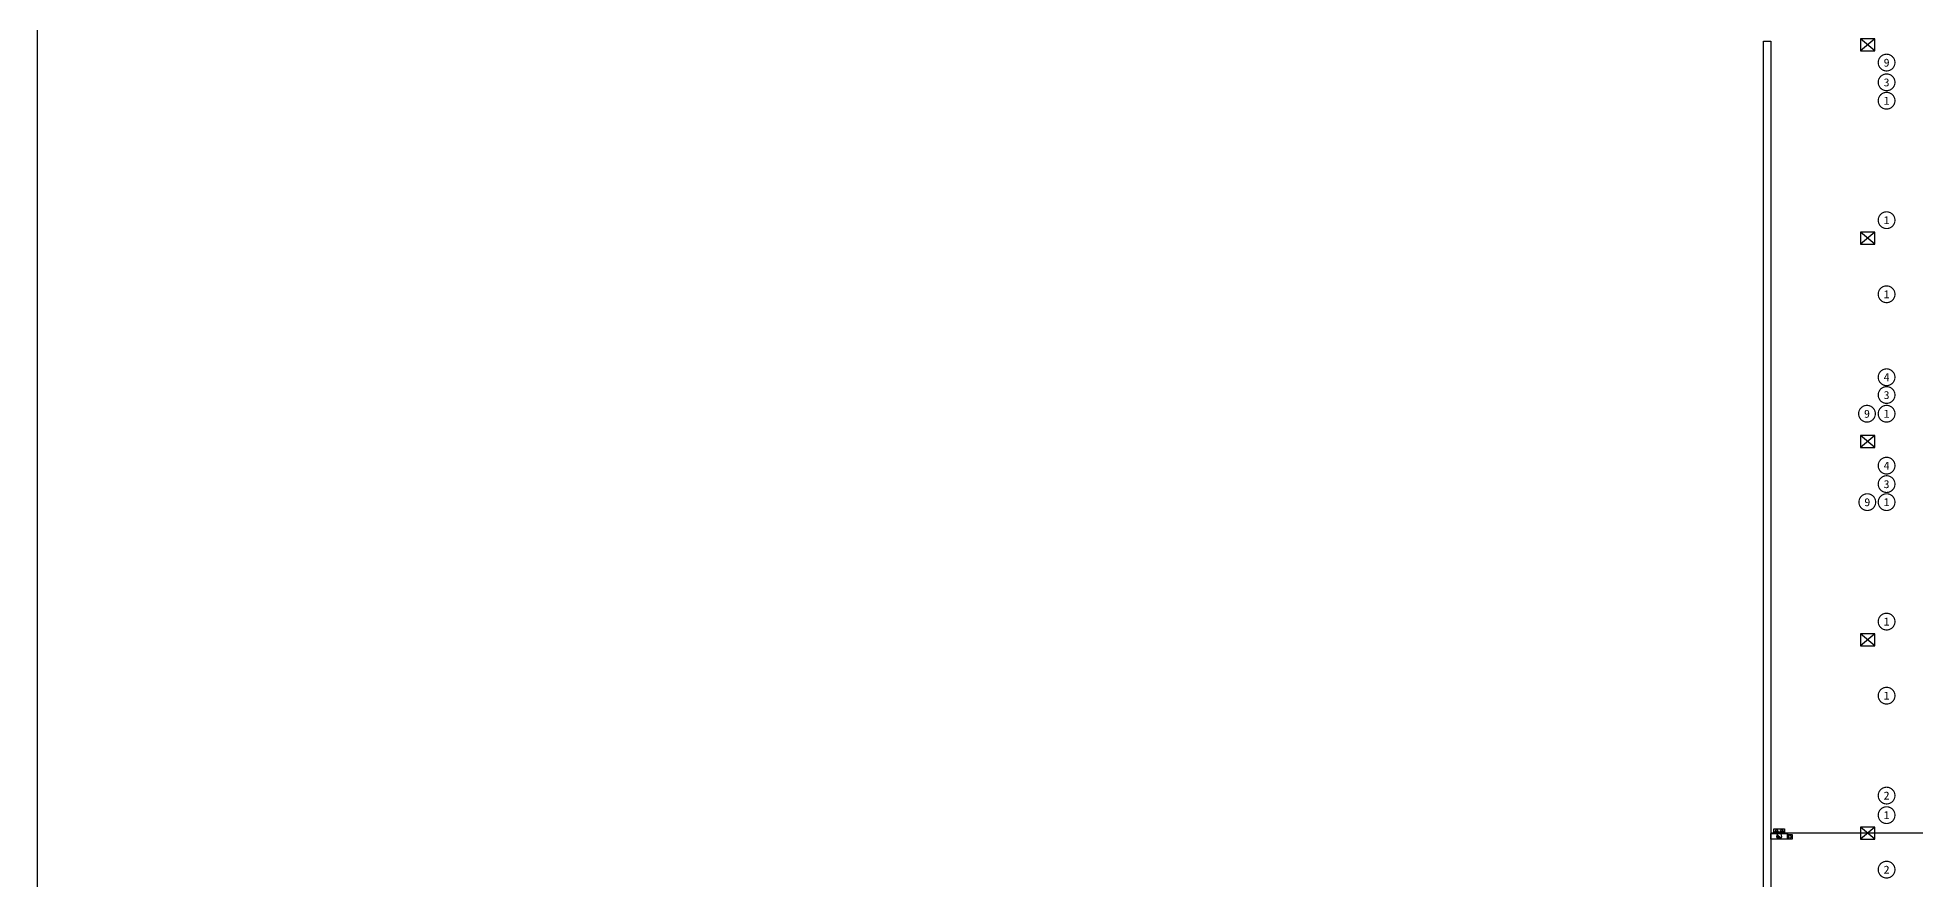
# Model space of a CAD drawing. Header units: millimetres. Extents: x -248992 to 1906102, y -24098 to 332602.
# Drawn here: x 708907 to 787524, y 58167 to 93400 of the extents above; entities that cross this region are included whole.
import ezdxf
from ezdxf.enums import TextEntityAlignment as Align

# ---------------------------------------------------------------- set-up
doc = ezdxf.new("R2010")
doc.units = ezdxf.units.MM
doc.header["$LTSCALE"] = 100
for name, color, linetype in [('A6-DK-BG-B1F$0$A-STAIR', 142, 'Continuous'), ('A6-W-B1$0$S-WALL-S', 4, 'Continuous'), ('TP-DK-1(xhs)$0$P-J-DIM-L', 70, 'Continuous'), ('TP-DK-1(xhs)$0$P-X-L', 240, 'Continuous'), ('TP-DK-1(xhs)$0$P-X-M', 2, 'Continuous'), ('TP-DK-1(xhs)$0$P-X-X', 1, 'Continuous'), ('xref(dwg引用图层)', 7, 'Continuous')]:
    doc.layers.add(name, color=color, linetype=linetype)
doc.layers.add('A6-W-B1$0$S-EDIT', color=241, linetype='Continuous', plot=False)
doc.layers.add('LVTRY', color=6, linetype='Continuous', lineweight=18)
doc.layers.add('PUB_TEXT', color=7, linetype='Continuous', lineweight=15)
doc.layers.add('yichutu', color=7, linetype='Continuous', true_color=0xffffff, plot=False)
doc.styles.add('-黑体', font='simhei.ttf')

# ---------------------------------------------------------------- blocks, each defined once
blk = doc.blocks.new('TP-DK-1(xhs)$0$PG01.1')
at = {"color": 1}
for p, q in [((108, 187), (0, 0)), ((80, 72), (66, 58)), ((89, 72), (66, 48)), ((99, 72), (66, 39)), ((109, 72), (66, 29)), ((118, 72), (66, 20)), ((128, 72), (66, 10)), ((138, 72), (66, 0)), ((147, 72), (76, 0)), ((150, 65), (85, 0)), ((150, 56), (94, 0)), ((150, 46), (104, 0)), ((216, 0), (108, 187)), ((150, 36), (114, 0)), ((150, 27), (123, 0)), ((150, 17), (133, 0)), ((150, 8), (142, 0)), ((324, 187), (216, 0)), ((296, 72), (282, 58)), ((305, 72), (282, 48)), ((315, 72), (282, 39)), ((325, 72), (282, 29)), ((334, 72), (282, 20)), ((344, 72), (282, 10)), ((354, 72), (282, 0)), ((363, 72), (292, 0)), ((366, 65), (301, 0)), ((366, 56), (310, 0)), ((366, 46), (320, 0)), ((432, 0), (324, 187)), ((366, 36), (330, 0)), ((366, 27), (339, 0)), ((366, 17), (349, 0)), ((366, 8), (358, 0))]:
    blk.add_line(p, q, dxfattribs=at)
at = {"color": 2}
for p, q in [((0, 0), (216, 0)), ((216, 0), (432, 0))]:
    blk.add_line(p, q, dxfattribs=at)
at = {"color": 1}
for points in [[(0, 0), (436, 0), (436, 190), (0, 190)], [(66, 72), (150, 72), (150, 0), (66, 0)], [(282, 72), (366, 72), (366, 0), (282, 0)]]:
    blk.add_lwpolyline(points, close=True, dxfattribs=at)
blk = doc.blocks.new('TP-DK-1(xhs)$0$PG02.4')
blk.add_hatch(color=1).paths.add_polyline_path([(265, 48, 0.699012), (461, 120, 0.141488), (444, 179)])
at = {"color": 1}
blk.add_line((265, 48), (444, 179), dxfattribs=at)
blk.add_lwpolyline([(0, 0), (700, 0), (700, 240), (0, 240)], close=True, dxfattribs=at)
blk.add_circle((350, 120), 111, dxfattribs=at)
blk = doc.blocks.new('TP-DK-1(xhs)')
at = {"layer": 'TP-DK-1(xhs)$0$P-J-DIM-L', "color": 8, "true_color": 0x808080}
blk.add_lwpolyline([(39950, 59850), (39950, 60050), (40150, 60050), (40150, 59850)], close=True, dxfattribs=at)
at = {"layer": 'TP-DK-1(xhs)$0$P-X-L'}
blk.add_circle((40050, 59950), 55, dxfattribs=at)
at = {"layer": 'TP-DK-1(xhs)$0$P-X-M', "extrusion": (0, 0, -1), "zscale": -1}
blk.add_blockref('TP-DK-1(xhs)$0$PG01.1', (-39818, 60090), dxfattribs=at)
at = {"layer": 'TP-DK-1(xhs)$0$P-X-X', "xscale": -1}
blk.add_blockref('TP-DK-1(xhs)$0$PG02.4', (39950, 59850), dxfattribs=at)
blk = doc.blocks.new('A6-W-B1$0$Z-2')
at = {"layer": 'A6-W-B1$0$S-EDIT'}
for p, q in [((72869, 44139), (73369, 43539)), ((73369, 44139), (72869, 43539))]:
    blk.add_line(p, q, dxfattribs=at)
at = {"layer": 'A6-W-B1$0$S-WALL-S', "color": 0, "linetype": 'ByBlock', "lineweight": -2}
blk.add_lwpolyline([(73369, 44139), (72869, 44139), (72869, 43539), (73369, 43539), (73369, 44139)], dxfattribs=at)
blk = doc.blocks.new('A6-W-B1', base_point=(85957, 40190))
at = {"layer": 'A6-W-B1$0$S-WALL-S'}
blk.add_lwpolyline([(124907, 91045), (124907, 133440), (125207, 133440), (125207, 91045), (124907, 91045)], dxfattribs=at)
at = {"layer": 'A6-W-B1$0$S-WALL-S', "rotation": 270}
for p in [(85418, 206409), (85418, 198309), (85418, 189809), (85418, 181509), (85418, 173409)]:
    blk.add_blockref('A6-W-B1$0$Z-2', p, dxfattribs=at)
blk = doc.blocks.new('yct-1189-841-356700-252300-300-0.0')
at = {"layer": 'yichutu', "color": 7, "true_color": 0xffffff}
blk.add_lwpolyline([(0, 0), (0, 252300), (356700, 252300), (356700, 0)], close=True, dxfattribs=at)
blk = doc.blocks.new('A6-DK-BG-B1F')
at = {"layer": 'A6-DK-BG-B1F$0$A-STAIR'}
blk.add_line((55350, 60100), (39250, 60100), dxfattribs=at)

msp = doc.modelspace()

# ---------------------------------------------------------------- linework, layer by layer
at = {"layer": 'LVTRY', "color": 6, "const_width": 50}
for points in [[(786665.7, 92353.3, 1), (785965.7, 92353.3, 1)], [(786665.7, 91527.4, 1), (785965.7, 91527.4, 1)], [(786665.7, 90756.9, 1), (785965.7, 90756.9, 1)], [(786665.7, 85756.9, 1), (785965.7, 85756.9, 1)], [(786665.7, 82656.9, 1), (785965.7, 82656.9, 1)], [(786665.7, 79184.3, 1), (785965.7, 79184.3, 1)], [(786665.7, 78441, 1), (785965.7, 78441, 1)], [(785844.5, 77656.9, 1), (785144.5, 77656.9, 1)], [(786665.7, 77656.9, 1), (785965.7, 77656.9, 1)], [(786665.7, 75484.3, 1), (785965.7, 75484.3, 1)], [(786665.7, 74712.2, 1), (785965.7, 74712.2, 1)], [(785858.6, 73956.9, 1), (785158.6, 73956.9, 1)], [(786665.7, 73956.9, 1), (785965.7, 73956.9, 1)], [(786665.7, 68956.9, 1), (785965.7, 68956.9, 1)], [(786665.7, 65856.9, 1), (785965.7, 65856.9, 1)], [(786665.7, 61676.2, 1), (785965.7, 61676.2, 1)], [(786665.7, 60856.9, 1), (785965.7, 60856.9, 1)], [(786665.7, 58576.2, 1), (785965.7, 58576.2, 1)]]:
    msp.add_lwpolyline(points, format="xyb", close=True, dxfattribs=at)

# ---------------------------------------------------------------- block references
at = {"layer": 'xref(dwg引用图层)'}
for name in ['A6-W-B1', 'TP-DK-1(xhs)', 'A6-DK-BG-B1F']:
    msp.add_blockref(name, (742216.9, 0), dxfattribs=at)
at = {"layer": 'yichutu', "rotation": 90}
msp.add_blockref('yct-1189-841-356700-252300-300-0.0', (961206.7, -24097.9), dxfattribs=at)

# ---------------------------------------------------------------- texts
at = {"layer": 'PUB_TEXT', "color": 6, "style": '-黑体'}
for s, width, p, p2 in [('9', 1.032317, (786191.4, 92184.1), (786440.1, 92184.1)), ('3', 1.032317, (786191.4, 91358.1), (786440.1, 91358.1)), ('1', 1.065055, (786187.5, 90590.7), (786444, 90590.7)), ('1', 1.065055, (786187.5, 85590.7), (786444, 85590.7)), ('1', 1.065055, (786187.5, 82490.7), (786444, 82490.7)), ('4', 1.048503, (786189.5, 79016.5), (786442, 79016.5)), ('3', 1.032317, (786191.4, 78271.8), (786440.1, 78271.8)), ('9', 1.032317, (785370.1, 77487.7), (785618.8, 77487.7)), ('1', 1.065055, (786187.5, 77490.7), (786444, 77490.7)), ('4', 1.048503, (786189.5, 75316.5), (786442, 75316.5)), ('3', 1.032317, (786191.4, 74543), (786440.1, 74543)), ('9', 1.032317, (785384.2, 73787.7), (785632.9, 73787.7)), ('1', 1.065055, (786187.5, 73790.7), (786444, 73790.7)), ('1', 1.065055, (786187.5, 68790.7), (786444, 68790.7)), ('1', 1.065055, (786187.5, 65690.7), (786444, 65690.7)), ('2', 1.048503, (786189.5, 61508.5), (786442, 61508.5)), ('1', 1.065055, (786187.5, 60690.7), (786444, 60690.7)), ('2', 1.048503, (786189.5, 58408.5), (786442, 58408.5))]:
    msp.add_text(s, height=335, dxfattribs=dict(at, width=width)).set_placement(p, p2, align=Align.FIT)

doc.saveas('drawing.dxf')
